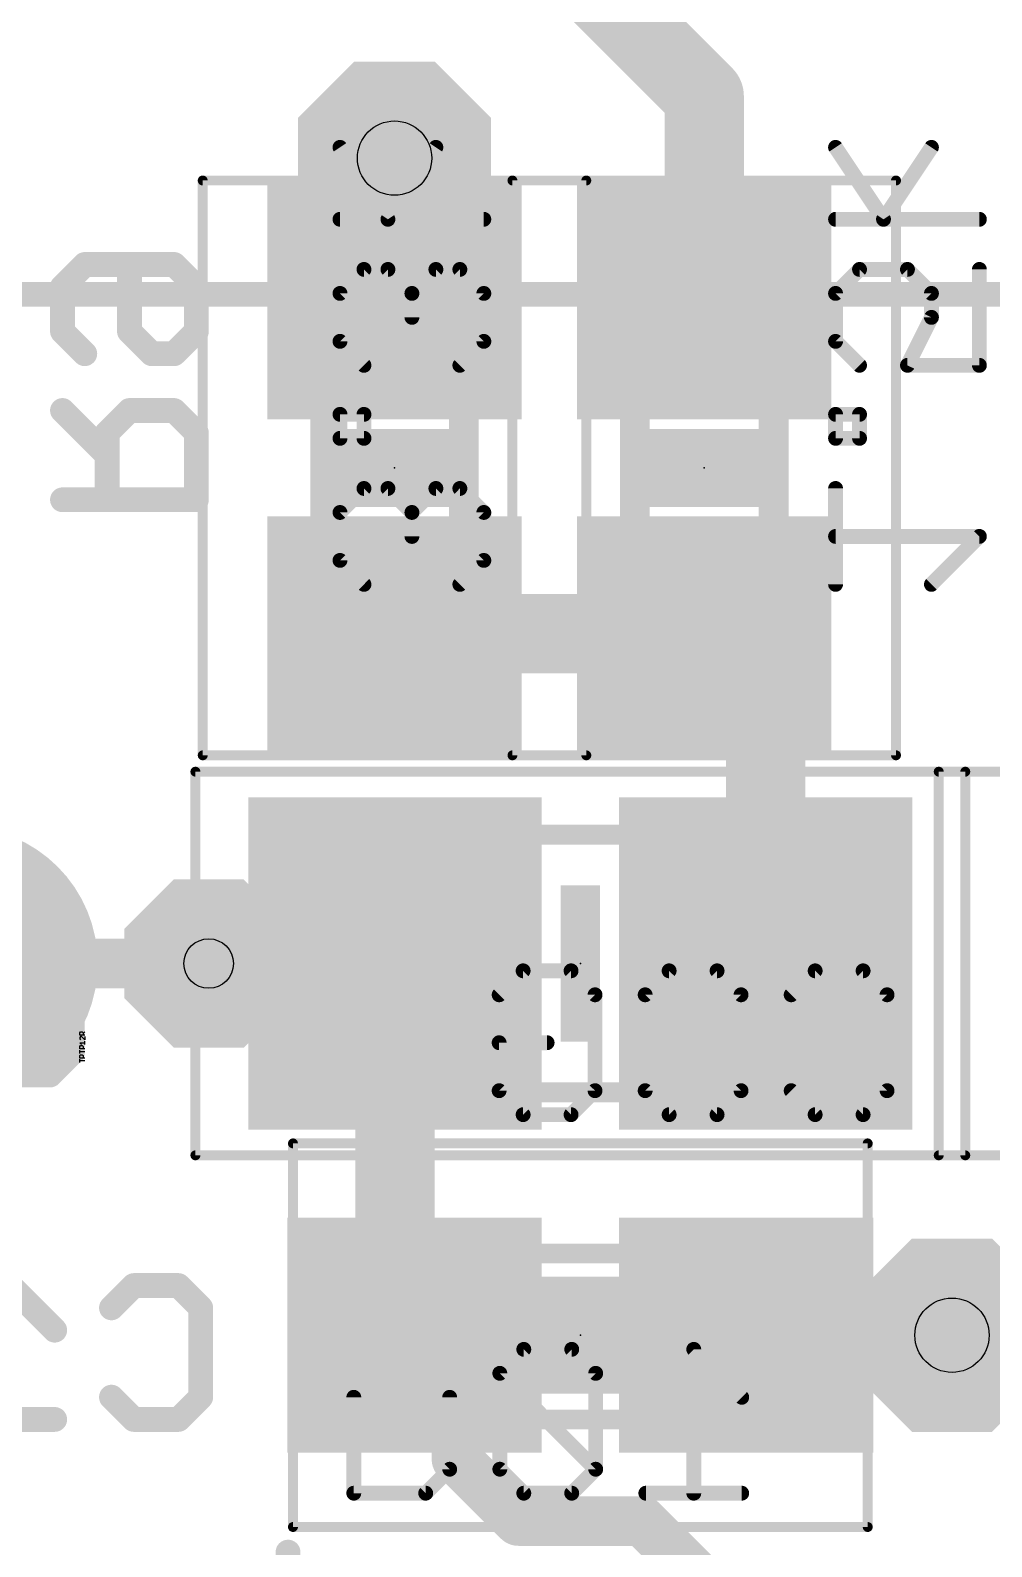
# Model space of a CAD drawing. Extents: x -0.1 to 85.2, y -25.2 to 58.4.
# Drawn here: x 27.03 to 31.95, y 33.21 to 40.98 of the extents above; entities that cross this region are included whole.
import ezdxf

# ---------------------------------------------------------------- set-up
doc = ezdxf.new("R2010")
doc.units = 0
for name, color, linetype in [('1', 22, 'CONTINUOUS'), ('16', 175, 'CONTINUOUS'), ('18', 82, 'CONTINUOUS'), ('24', 7, 'CONTINUOUS'), ('26', 253, 'CONTINUOUS'), ('27', 253, 'CONTINUOUS'), ('28', 253, 'CONTINUOUS'), ('29', 253, 'CONTINUOUS'), ('30', 253, 'CONTINUOUS'), ('32', 253, 'CONTINUOUS'), ('36', 253, 'CONTINUOUS'), ('40', 175, 'CONTINUOUS'), ('44', 253, 'CONTINUOUS'), ('49', 253, 'CONTINUOUS'), ('52', 253, 'CONTINUOUS')]:
    doc.layers.add(name, color=color, linetype=linetype)

# ---------------------------------------------------------------- blocks, each defined once
blk = doc.blocks.new('PIE')
at = {"const_width": 0.5}
blk.add_lwpolyline([(0, -0.25, 1), (0, 0.25, 1), (0, -0.25)], format="xyb", dxfattribs=at)
blk = doc.blocks.new('RECT')
blk.add_solid([(-0.5, -0.5), (0.5, -0.5), (-0.5, 0.5), (0.5, 0.5)])
blk = doc.blocks.new('OCTAGONV')
at = {"const_width": 0.5}
blk.add_lwpolyline([(-0.25, -0.1036), (-0.25, 0.1036), (-0.1036, 0.25), (0.1036, 0.25), (0.25, 0.1036), (0.25, -0.1036), (0.1036, -0.25), (-0.1036, -0.25), (-0.25, -0.1036), (-0.25, 0.1036)], dxfattribs=at)

msp = doc.modelspace()

# ---------------------------------------------------------------- linework, layer by layer
at = {"layer": '1', "const_width": 0.254}
msp.add_lwpolyline([(27.94, 36.195), (26.67, 36.195)], dxfattribs=at)
at = {"layer": '1', "const_width": 0.127}
msp.add_lwpolyline([(27.94, 36.1315, 1), (27.94, 36.2585)], format="xyb", dxfattribs=at)
at = {"layer": '16'}
for points, const_width in [([(28.05, 43.07), (30.48, 40.64)], 0.4064), ([(30.48, 40.64), (30.48, 39.585)], 0.4064), ([(28.8925, 39.585), (28.8925, 40.3225)], 0.4064), ([(28.8925, 37.885), (30.48, 37.885)], 0.4064), ([(30.795, 37.57), (30.48, 37.885)], 0.4064), ([(30.795, 36.195), (30.795, 37.57)], 0.4064), ([(28.895, 36.195), (28.895, 34.39)], 0.4064), ([(28.895, 36.195), (27.94, 36.195)], 0.254), ([(28.895, 34.39), (28.995, 34.29)], 0.4064), ([(31.75, 34.29), (30.695, 34.29)], 0.4064), ([(32.805, 34.29), (31.75, 34.29)], 0.4064), ([(29.21, 34.275), (28.995, 34.29)], 0.254), ([(29.21, 33.655), (29.21, 34.275)], 0.254), ([(29.5275, 33.3375), (29.21, 33.655)], 0.254), ([(30.1625, 33.3375), (29.5275, 33.3375)], 0.254), ([(31.38, 32.12), (30.1625, 33.3375)], 0.254)]:
    msp.add_lwpolyline(points, dxfattribs=dict(at, const_width=const_width))
for points, const_width in [([(30.5816, 40.64, 1), (30.3784, 40.64)], 0.2032), ([(30.4082, 40.5682, 1), (30.5518, 40.7118)], 0.2032), ([(28.9941, 40.3225, 1), (28.7909, 40.3225)], 0.2032), ([(28.7909, 39.585, 1), (28.9941, 39.585)], 0.2032), ([(30.3784, 39.585, 1), (30.5816, 39.585)], 0.2032), ([(28.8925, 37.9866, 1), (28.8925, 37.7834)], 0.2032), ([(30.5518, 37.9568, 1), (30.4082, 37.8132)], 0.2032), ([(30.48, 37.7834, 1), (30.48, 37.9866)], 0.2032), ([(30.8966, 37.57, 1), (30.6934, 37.57)], 0.2032), ([(30.7232, 37.4982, 1), (30.8668, 37.6418)], 0.2032), ([(28.9966, 36.195, 1), (28.7934, 36.195)], 0.2032), ([(27.94, 36.2585, 1), (27.94, 36.1315)], 0.127), ([(28.895, 36.1315, 1), (28.895, 36.2585)], 0.127), ([(30.6934, 36.195, 1), (30.8966, 36.195)], 0.2032), ([(28.9668, 34.4618, 1), (28.8232, 34.3182)], 0.2032), ([(28.7934, 34.39, 1), (28.9966, 34.39)], 0.2032), ([(28.9232, 34.2182, 1), (29.0668, 34.3618)], 0.2032), ([(30.695, 34.3916, 1), (30.695, 34.1884)], 0.2032), ([(31.75, 34.3916, 1), (31.75, 34.1884)], 0.2032), ([(31.75, 34.1884, 1), (31.75, 34.3916)], 0.2032), ([(28.9994, 34.3533, 1), (28.9906, 34.2267)], 0.127), ([(29.2735, 34.275, 1), (29.1465, 34.275)], 0.127), ([(29.2056, 34.2117, 1), (29.2144, 34.3383)], 0.127), ([(29.2549, 33.6999, 1), (29.1651, 33.6101)], 0.127), ([(29.1465, 33.655, 1), (29.2735, 33.655)], 0.127), ([(29.5275, 33.401, 1), (29.5275, 33.274)], 0.127), ([(29.4826, 33.2926, 1), (29.5724, 33.3824)], 0.127), ([(30.2074, 33.3824, 1), (30.1176, 33.2926)], 0.127), ([(30.1625, 33.274, 1), (30.1625, 33.401)], 0.127)]:
    msp.add_lwpolyline(points, format="xyb", dxfattribs=dict(at, const_width=const_width))
at = {"layer": '24'}
for p in [(28.8925, 38.735), (30.48, 38.735), (29.845, 36.195), (29.845, 34.29)]:
    msp.add_point(p, dxfattribs=at)
at = {"layer": '26', "const_width": 0.127}
for points in [[(27.1907, 39.6633), (27.3051, 39.7777)], [(27.3051, 39.7777), (27.7627, 39.7777)], [(27.5339, 39.4345), (27.5339, 39.7777)], [(27.7627, 39.7777), (27.8771, 39.6633)], [(27.1907, 39.4345), (27.1907, 39.6633)], [(27.8771, 39.6633), (27.8771, 39.4345)], [(27.3051, 39.3201), (27.1907, 39.4345)], [(27.6483, 39.3201), (27.5339, 39.4345)], [(27.8771, 39.4345), (27.7627, 39.3201)], [(27.7627, 39.3201), (27.6483, 39.3201)], [(27.4195, 38.8005), (27.1907, 39.0293)], [(27.5339, 39.0293), (27.4195, 38.9149)], [(27.7627, 39.0293), (27.5339, 39.0293)], [(27.8771, 38.9149), (27.7627, 39.0293)], [(27.4195, 38.9149), (27.4195, 38.5717)], [(27.8771, 38.5717), (27.8771, 38.9149)], [(27.1907, 38.5717), (27.8771, 38.5717)], [(26.8983, 36.3099), (27.1271, 36.3099)], [(27.1271, 36.3099), (27.2415, 36.1955)], [(27.2415, 36.1955), (27.2415, 35.7379)], [(27.2415, 35.7379), (27.1271, 35.6235)], [(27.1271, 35.6235), (26.8983, 35.6235)], [(27.1508, 34.3158), (26.922, 34.5446)], [(27.4417, 34.4302), (27.5561, 34.5446)], [(27.5561, 34.5446), (27.7849, 34.5446)], [(27.7849, 34.5446), (27.8992, 34.4302)], [(27.8992, 34.4302), (27.8992, 33.9726)], [(27.5561, 33.8582), (27.4417, 33.9726)], [(27.8992, 33.9726), (27.7849, 33.8582)], [(27.1508, 33.8582), (26.6932, 33.8582)], [(27.7849, 33.8582), (27.5561, 33.8582)], [(28.3467, 32.7207), (28.3467, 33.1783)]]:
    msp.add_lwpolyline(points, dxfattribs=at)
at = {"layer": '26', "const_width": 0.0635}
for points in [[(27.3051, 39.8094, 1), (27.3051, 39.7459)], [(27.3275, 39.7552, 1), (27.2826, 39.8001)], [(27.5656, 39.7777, 1), (27.5021, 39.7777)], [(27.7851, 39.8001, 1), (27.7402, 39.7552)], [(27.7627, 39.7459, 1), (27.7627, 39.8094)], [(27.1682, 39.6857, 1), (27.2132, 39.6408)], [(27.2224, 39.6633, 1), (27.159, 39.6633)], [(27.9088, 39.6633, 1), (27.8453, 39.6633)], [(27.8546, 39.6408, 1), (27.8995, 39.6857)], [(27.2132, 39.4569, 1), (27.1682, 39.412)], [(27.5563, 39.4569, 1), (27.5114, 39.412)], [(27.8995, 39.412, 1), (27.8546, 39.4569)], [(27.159, 39.4345, 1), (27.2224, 39.4345)], [(27.5021, 39.4345, 1), (27.5656, 39.4345)], [(27.8453, 39.4345, 1), (27.9088, 39.4345)], [(27.2826, 39.2976, 1), (27.3275, 39.3425)], [(27.6483, 39.3518, 1), (27.6483, 39.2883)], [(27.6258, 39.2976, 1), (27.6707, 39.3425)], [(27.7402, 39.3425, 1), (27.7851, 39.2976)], [(27.7627, 39.2883, 1), (27.7627, 39.3518)], [(27.2132, 39.0517, 1), (27.1682, 39.0068)], [(27.5339, 39.061, 1), (27.5339, 38.9975)], [(27.5563, 39.0068, 1), (27.5114, 39.0517)], [(27.7851, 39.0517, 1), (27.7402, 39.0068)], [(27.7627, 38.9975, 1), (27.7627, 39.061)], [(27.4512, 38.9149, 1), (27.3877, 38.9149)], [(27.397, 38.9373, 1), (27.4419, 38.8924)], [(27.9088, 38.9149, 1), (27.8453, 38.9149)], [(27.8546, 38.8924, 1), (27.8995, 38.9373)], [(27.397, 38.778, 1), (27.4419, 38.8229)], [(27.1907, 38.6034, 1), (27.1907, 38.5399)], [(27.8771, 38.5399, 1), (27.8771, 38.6034)], [(27.3877, 38.5717, 1), (27.4512, 38.5717)], [(27.8453, 38.5717, 1), (27.9088, 38.5717)], [(27.1496, 36.3323, 1), (27.1047, 36.2874)], [(27.1271, 36.2781, 1), (27.1271, 36.3416)], [(27.2733, 36.1955, 1), (27.2098, 36.1955)], [(27.219, 36.173, 1), (27.264, 36.2179)], [(27.2098, 35.7379, 1), (27.2733, 35.7379)], [(27.264, 35.7154, 1), (27.219, 35.7603)], [(27.1047, 35.646, 1), (27.1496, 35.601)], [(27.1271, 35.5917, 1), (27.1271, 35.6553)], [(27.5561, 34.5763, 1), (27.5561, 34.5128)], [(27.5785, 34.5221, 1), (27.5336, 34.567)], [(27.8073, 34.567, 1), (27.7624, 34.5221)], [(27.7849, 34.5128, 1), (27.7849, 34.5763)], [(27.4192, 34.4526, 1), (27.4641, 34.4077)], [(27.931, 34.4302, 1), (27.8675, 34.4302)], [(27.8768, 34.4077, 1), (27.9217, 34.4526)], [(27.1284, 34.2933, 1), (27.1733, 34.3382)], [(27.4641, 33.995, 1), (27.4192, 33.9501)], [(27.8675, 33.9726, 1), (27.931, 33.9726)], [(27.9217, 33.9501, 1), (27.8768, 33.995)], [(27.1508, 33.8265, 1), (27.1508, 33.89)], [(27.5561, 33.89, 1), (27.5561, 33.8265)], [(27.5336, 33.8357, 1), (27.5785, 33.8807)], [(27.7624, 33.8807, 1), (27.8073, 33.8357)], [(27.7849, 33.8265, 1), (27.7849, 33.89)], [(28.3784, 33.1783, 1), (28.3149, 33.1783)]]:
    msp.add_lwpolyline(points, format="xyb", dxfattribs=at)
at = {"layer": '27'}
for p, q in [((27.2796, 35.84), (27.2838, 35.8443)), ((27.2796, 35.8273), (27.2796, 35.84)), ((27.305, 35.8273), (27.2796, 35.8273)), ((27.2838, 35.8443), (27.2923, 35.8443)), ((27.2923, 35.8443), (27.2965, 35.84)), ((27.2965, 35.8358), (27.305, 35.8443)), ((27.2965, 35.84), (27.2965, 35.8273)), ((27.2838, 35.8209), (27.2796, 35.8166)), ((27.2796, 35.8166), (27.2796, 35.8082)), ((27.2796, 35.8082), (27.2838, 35.8039)), ((27.2881, 35.7806), (27.2796, 35.789)), ((27.2796, 35.789), (27.305, 35.789)), ((27.2796, 35.7699), (27.2838, 35.7741)), ((27.2796, 35.7572), (27.2796, 35.7699)), ((27.305, 35.7572), (27.2796, 35.7572)), ((27.2796, 35.7338), (27.2796, 35.7507)), ((27.2881, 35.8209), (27.2838, 35.8209)), ((27.2838, 35.7741), (27.2923, 35.7741)), ((27.305, 35.8039), (27.2881, 35.8209)), ((27.2923, 35.7741), (27.2965, 35.7699)), ((27.2965, 35.7699), (27.2965, 35.7572)), ((27.305, 35.8209), (27.305, 35.8039)), ((27.305, 35.7806), (27.305, 35.7975)), ((27.305, 35.7422), (27.2796, 35.7422)), ((27.2796, 35.7231), (27.2838, 35.7273)), ((27.2796, 35.7104), (27.2796, 35.7231)), ((27.305, 35.7104), (27.2796, 35.7104)), ((27.2796, 35.687), (27.2796, 35.7039)), ((27.305, 35.6955), (27.2796, 35.6955)), ((27.2838, 35.7273), (27.2923, 35.7273)), ((27.2923, 35.7273), (27.2965, 35.7231)), ((27.2965, 35.7231), (27.2965, 35.7104))]:
    msp.add_line(p, q, dxfattribs=at)
at = {"layer": '28', "const_width": 0.0381}
for points in [[(28.629, 40.3883, 1), (28.5972, 40.3672)], [(29.1204, 40.3672, 1), (29.0887, 40.3883)], [(31.169, 40.3883, 1), (31.1372, 40.3672)], [(31.6604, 40.3672, 1), (31.6287, 40.3883)], [(28.6131, 40.0282, 1), (28.6131, 39.9901)], [(28.843, 40.0197, 1), (28.8747, 39.9986)], [(28.843, 39.9986, 1), (28.8747, 40.0197)], [(29.3503, 39.9901, 1), (29.3503, 40.0282)], [(31.1531, 40.0282, 1), (31.1531, 39.9901)], [(31.383, 40.0197, 1), (31.4147, 39.9986)], [(31.383, 39.9986, 1), (31.4147, 40.0197)], [(31.8903, 39.9901, 1), (31.8903, 40.0282)], [(28.736, 39.7713, 1), (28.736, 39.7332)], [(28.7494, 39.7387, 1), (28.7225, 39.7657)], [(28.8723, 39.7657, 1), (28.8454, 39.7387)], [(28.8588, 39.7332, 1), (28.8588, 39.7713)], [(29.1046, 39.7713, 1), (29.1046, 39.7332)], [(29.1181, 39.7387, 1), (29.0911, 39.7657)], [(29.2409, 39.7657, 1), (29.214, 39.7387)], [(29.2275, 39.7332, 1), (29.2275, 39.7713)], [(31.276, 39.7713, 1), (31.276, 39.7332)], [(31.2894, 39.7387, 1), (31.2625, 39.7657)], [(31.5352, 39.7657, 1), (31.5082, 39.7387)], [(31.5217, 39.7332, 1), (31.5217, 39.7713)], [(31.9094, 39.7522, 1), (31.8713, 39.7522)], [(28.5996, 39.6428, 1), (28.6266, 39.6159)], [(28.6322, 39.6293, 1), (28.5941, 39.6293)], [(28.9682, 39.6428, 1), (28.9952, 39.6159)], [(29.0008, 39.6293, 1), (28.9627, 39.6293)], [(28.9682, 39.6159, 1), (28.9952, 39.6428)], [(29.3694, 39.6293, 1), (29.3313, 39.6293)], [(29.3369, 39.6159, 1), (29.3638, 39.6428)], [(31.1396, 39.6428, 1), (31.1666, 39.6159)], [(31.1722, 39.6293, 1), (31.1341, 39.6293)], [(31.6636, 39.6293, 1), (31.6255, 39.6293)], [(31.6311, 39.6159, 1), (31.6581, 39.6428)], [(28.9627, 39.5065, 1), (29.0008, 39.5065)], [(31.6255, 39.5065, 1), (31.6636, 39.5065)], [(31.6616, 39.4979, 1), (31.6275, 39.515)], [(28.6266, 39.3971, 1), (28.5996, 39.3701)], [(28.5941, 39.3836, 1), (28.6322, 39.3836)], [(29.3313, 39.3836, 1), (29.3694, 39.3836)], [(29.3638, 39.3701, 1), (29.3369, 39.3971)], [(31.1666, 39.3971, 1), (31.1396, 39.3701)], [(31.1341, 39.3836, 1), (31.1722, 39.3836)], [(28.7225, 39.2473, 1), (28.7494, 39.2742)], [(29.214, 39.2742, 1), (29.2409, 39.2473)], [(31.2625, 39.2473, 1), (31.2894, 39.2742)], [(31.5217, 39.2798, 1), (31.5217, 39.2417)], [(31.5047, 39.2692, 1), (31.5388, 39.2522)], [(31.8713, 39.2607, 1), (31.9094, 39.2607)], [(31.8903, 39.2417, 1), (31.8903, 39.2798)], [(28.6131, 39.0284, 1), (28.6131, 38.9903)], [(28.6322, 39.0094, 1), (28.5941, 39.0094)], [(28.755, 39.0094, 1), (28.7169, 39.0094)], [(28.736, 38.9903, 1), (28.736, 39.0284)], [(31.1531, 39.0284, 1), (31.1531, 38.9903)], [(31.1722, 39.0094, 1), (31.1341, 39.0094)], [(31.295, 39.0094, 1), (31.2569, 39.0094)], [(31.276, 38.9903, 1), (31.276, 39.0284)], [(28.6131, 38.9056, 1), (28.6131, 38.8675)], [(28.5941, 38.8865, 1), (28.6322, 38.8865)], [(28.7169, 38.8865, 1), (28.755, 38.8865)], [(28.736, 38.8675, 1), (28.736, 38.9056)], [(31.1531, 38.9056, 1), (31.1531, 38.8675)], [(31.1341, 38.8865, 1), (31.1722, 38.8865)], [(31.2569, 38.8865, 1), (31.295, 38.8865)], [(31.276, 38.8675, 1), (31.276, 38.9056)], [(28.736, 38.6486, 1), (28.736, 38.6105)], [(28.7494, 38.6161, 1), (28.7225, 38.6431)], [(28.8723, 38.6431, 1), (28.8454, 38.6161)], [(28.8588, 38.6105, 1), (28.8588, 38.6486)], [(29.1046, 38.6486, 1), (29.1046, 38.6105)], [(29.1181, 38.6161, 1), (29.0911, 38.6431)], [(29.2409, 38.6431, 1), (29.214, 38.6161)], [(29.2275, 38.6105, 1), (29.2275, 38.6486)], [(31.1722, 38.6296, 1), (31.1341, 38.6296)], [(28.5996, 38.5202, 1), (28.6266, 38.4932)], [(28.6322, 38.5067, 1), (28.5941, 38.5067)], [(28.9682, 38.5202, 1), (28.9952, 38.4932)], [(29.0008, 38.5067, 1), (28.9627, 38.5067)], [(28.9682, 38.4932, 1), (28.9952, 38.5202)], [(29.3694, 38.5067, 1), (29.3313, 38.5067)], [(29.3369, 38.4932, 1), (29.3638, 38.5202)], [(28.9627, 38.3838, 1), (29.0008, 38.3838)], [(31.1531, 38.4029, 1), (31.1531, 38.3648)], [(31.9038, 38.3704, 1), (31.8769, 38.3973)], [(31.8903, 38.3648, 1), (31.8903, 38.4029)], [(28.6266, 38.2744, 1), (28.5996, 38.2475)], [(28.5941, 38.261, 1), (28.6322, 38.261)], [(29.3313, 38.261, 1), (29.3694, 38.261)], [(29.3638, 38.2475, 1), (29.3369, 38.2744)], [(28.7225, 38.1246, 1), (28.7494, 38.1516)], [(29.214, 38.1516, 1), (29.2409, 38.1246)], [(31.6311, 38.1516, 1), (31.6581, 38.1246)], [(31.1341, 38.1381, 1), (31.1722, 38.1381)], [(29.5517, 36.1766, 1), (29.5517, 36.1385)], [(29.5652, 36.1441, 1), (29.5382, 36.171)], [(29.8109, 36.171, 1), (29.784, 36.1441)], [(29.7974, 36.1385, 1), (29.7974, 36.1766)], [(30.3001, 36.1766, 1), (30.3001, 36.1385)], [(30.3136, 36.1441, 1), (30.2866, 36.171)], [(30.5593, 36.171, 1), (30.5324, 36.1441)], [(30.5459, 36.1385, 1), (30.5459, 36.1766)], [(31.0485, 36.1766, 1), (31.0485, 36.1385)], [(31.062, 36.1441, 1), (31.0351, 36.171)], [(31.3077, 36.171, 1), (31.2808, 36.1441)], [(31.2943, 36.1385, 1), (31.2943, 36.1766)], [(29.4154, 36.0481, 1), (29.4423, 36.0212)], [(29.9394, 36.0347, 1), (29.9013, 36.0347)], [(29.9068, 36.0212, 1), (29.9338, 36.0481)], [(30.1963, 36.0347, 1), (30.1582, 36.0347)], [(30.1638, 36.0481, 1), (30.1907, 36.0212)], [(30.6878, 36.0347, 1), (30.6497, 36.0347)], [(30.6553, 36.0212, 1), (30.6822, 36.0481)], [(30.9122, 36.0481, 1), (30.9391, 36.0212)], [(31.4362, 36.0347, 1), (31.3981, 36.0347)], [(31.4037, 36.0212, 1), (31.4306, 36.0481)], [(29.4288, 35.808, 1), (29.4288, 35.7699)], [(29.4479, 35.7889, 1), (29.4098, 35.7889)], [(29.6746, 35.7699, 1), (29.6746, 35.808)], [(29.4423, 35.5566, 1), (29.4154, 35.5297)], [(29.4098, 35.5432, 1), (29.4479, 35.5432)], [(29.9013, 35.5432, 1), (29.9394, 35.5432)], [(29.9338, 35.5297, 1), (29.9068, 35.5566)], [(30.1907, 35.5566, 1), (30.1638, 35.5297)], [(30.1582, 35.5432, 1), (30.1963, 35.5432)], [(30.6497, 35.5432, 1), (30.6878, 35.5432)], [(30.6822, 35.5297, 1), (30.6553, 35.5566)], [(30.9391, 35.5566, 1), (30.9122, 35.5297)], [(31.3981, 35.5432, 1), (31.4362, 35.5432)], [(31.4306, 35.5297, 1), (31.4037, 35.5566)], [(29.5517, 35.4394, 1), (29.5517, 35.4013)], [(29.5382, 35.4068, 1), (29.5652, 35.4338)], [(29.784, 35.4338, 1), (29.8109, 35.4068)], [(29.7974, 35.4013, 1), (29.7974, 35.4394)], [(30.3001, 35.4394, 1), (30.3001, 35.4013)], [(30.2866, 35.4068, 1), (30.3136, 35.4338)], [(30.5324, 35.4338, 1), (30.5593, 35.4068)], [(30.5459, 35.4013, 1), (30.5459, 35.4394)], [(31.0485, 35.4394, 1), (31.0485, 35.4013)], [(31.0351, 35.4068, 1), (31.062, 35.4338)], [(31.2808, 35.4338, 1), (31.3077, 35.4068)], [(31.2943, 35.4013, 1), (31.2943, 35.4394)], [(29.5551, 34.2366, 1), (29.5551, 34.1985)], [(29.5686, 34.2041, 1), (29.5416, 34.231)], [(29.8143, 34.231, 1), (29.7874, 34.2041)], [(29.8009, 34.1985, 1), (29.8009, 34.2366)], [(30.4399, 34.231, 1), (30.4129, 34.2041)], [(30.4455, 34.2175, 1), (30.4074, 34.2175)], [(29.4513, 34.0947, 1), (29.4132, 34.0947)], [(29.4457, 34.1081, 1), (29.4188, 34.0812)], [(29.4188, 34.1081, 1), (29.4457, 34.0812)], [(29.9428, 34.0947, 1), (29.9047, 34.0947)], [(29.9103, 34.0812, 1), (29.9372, 34.1081)], [(28.7029, 33.9718, 1), (28.6648, 33.9718)], [(29.1944, 33.9718, 1), (29.1563, 33.9718)], [(30.6587, 33.9583, 1), (30.6856, 33.9853)], [(29.1563, 33.6032, 1), (29.1944, 33.6032)], [(29.1888, 33.5897, 1), (29.1618, 33.6166)], [(29.4132, 33.6032, 1), (29.4513, 33.6032)], [(29.4457, 33.6166, 1), (29.4188, 33.5897)], [(29.9047, 33.6032, 1), (29.9428, 33.6032)], [(29.9372, 33.5897, 1), (29.9103, 33.6166)], [(29.9103, 33.5897, 1), (29.9372, 33.6166)], [(28.6838, 33.4993, 1), (28.6838, 33.4612)], [(28.6648, 33.4803, 1), (28.7029, 33.4803)], [(29.039, 33.4938, 1), (29.0659, 33.4668)], [(29.0524, 33.4612, 1), (29.0524, 33.4993)], [(29.5551, 33.4993, 1), (29.5551, 33.4612)], [(29.5416, 33.4668, 1), (29.5686, 33.4938)], [(29.7874, 33.4938, 1), (29.8143, 33.4668)], [(29.8009, 33.4612, 1), (29.8009, 33.4993)], [(30.1807, 33.4993, 1), (30.1807, 33.4612)], [(30.4074, 33.4803, 1), (30.4455, 33.4803)], [(30.6721, 33.4612, 1), (30.6721, 33.4993)]]:
    msp.add_lwpolyline(points, format="xyb", dxfattribs=at)
at = {"layer": '28', "const_width": 0.0762}
for points in [[(28.6131, 40.3777), (28.8588, 40.0091)], [(28.8588, 40.0091), (29.1046, 40.3777)], [(31.1531, 40.3777), (31.3988, 40.0091)], [(31.3988, 40.0091), (31.6446, 40.3777)], [(28.6131, 40.0091), (29.3503, 40.0091)], [(31.1531, 40.0091), (31.8903, 40.0091)], [(28.736, 39.7522), (28.6131, 39.6293)], [(28.8588, 39.7522), (28.736, 39.7522)], [(28.9817, 39.6293), (28.8588, 39.7522)], [(29.1046, 39.7522), (28.9817, 39.6293)], [(29.2275, 39.7522), (29.1046, 39.7522)], [(29.3503, 39.6293), (29.2275, 39.7522)], [(31.276, 39.7522), (31.1531, 39.6293)], [(31.5217, 39.7522), (31.276, 39.7522)], [(31.6446, 39.6293), (31.5217, 39.7522)], [(31.8903, 39.7522), (31.8903, 39.2607)], [(28.6131, 39.6293), (28.6131, 39.3836)], [(28.9817, 39.6293), (28.9817, 39.5065)], [(29.3503, 39.3836), (29.3503, 39.6293)], [(31.1531, 39.6293), (31.1531, 39.3836)], [(31.6446, 39.5065), (31.6446, 39.6293)], [(31.5217, 39.2607), (31.6446, 39.5065)], [(28.6131, 39.3836), (28.736, 39.2607)], [(29.2275, 39.2607), (29.3503, 39.3836)], [(31.1531, 39.3836), (31.276, 39.2607)], [(31.8903, 39.2607), (31.5217, 39.2607)], [(28.736, 39.0094), (28.6131, 39.0094)], [(28.6131, 39.0094), (28.6131, 38.8865)], [(28.736, 38.8865), (28.736, 39.0094)], [(31.276, 39.0094), (31.1531, 39.0094)], [(31.1531, 39.0094), (31.1531, 38.8865)], [(31.276, 38.8865), (31.276, 39.0094)], [(28.6131, 38.8865), (28.736, 38.8865)], [(31.1531, 38.8865), (31.276, 38.8865)], [(28.736, 38.6296), (28.6131, 38.5067)], [(28.8588, 38.6296), (28.736, 38.6296)], [(28.9817, 38.5067), (28.8588, 38.6296)], [(29.1046, 38.6296), (28.9817, 38.5067)], [(29.2275, 38.6296), (29.1046, 38.6296)], [(29.3503, 38.5067), (29.2275, 38.6296)], [(31.1531, 38.1381), (31.1531, 38.6296)], [(28.6131, 38.5067), (28.6131, 38.261)], [(28.9817, 38.5067), (28.9817, 38.3838)], [(29.3503, 38.261), (29.3503, 38.5067)], [(31.8903, 38.3838), (31.1531, 38.3838)], [(31.6446, 38.1381), (31.8903, 38.3838)], [(28.6131, 38.261), (28.736, 38.1381)], [(29.2275, 38.1381), (29.3503, 38.261)], [(29.4288, 36.0347), (29.5517, 36.1575)], [(29.5517, 36.1575), (29.7974, 36.1575)], [(29.7974, 36.1575), (29.9203, 36.0347)], [(30.1772, 36.0347), (30.3001, 36.1575)], [(30.3001, 36.1575), (30.5459, 36.1575)], [(30.5459, 36.1575), (30.6687, 36.0347)], [(30.9257, 36.0347), (31.0485, 36.1575)], [(31.0485, 36.1575), (31.2943, 36.1575)], [(31.2943, 36.1575), (31.4171, 36.0347)], [(29.9203, 36.0347), (29.9203, 35.5432)], [(30.1772, 35.5432), (30.1772, 36.0347)], [(30.6687, 36.0347), (30.6687, 35.5432)], [(31.4171, 36.0347), (31.4171, 35.5432)], [(29.4288, 35.5432), (29.4288, 35.7889)], [(29.4288, 35.7889), (29.6746, 35.7889)], [(29.5517, 35.4203), (29.4288, 35.5432)], [(29.9203, 35.5432), (29.7974, 35.4203)], [(30.3001, 35.4203), (30.1772, 35.5432)], [(30.6687, 35.5432), (30.5459, 35.4203)], [(31.0485, 35.4203), (30.9257, 35.5432)], [(31.4171, 35.5432), (31.2943, 35.4203)], [(29.7974, 35.4203), (29.5517, 35.4203)], [(30.5459, 35.4203), (30.3001, 35.4203)], [(31.2943, 35.4203), (31.0485, 35.4203)], [(29.5551, 34.2175), (29.4322, 34.0947)], [(29.8009, 34.2175), (29.5551, 34.2175)], [(29.9237, 34.0947), (29.8009, 34.2175)], [(30.6721, 33.9718), (30.4264, 34.2175)], [(30.4264, 34.2175), (30.4264, 33.4803)], [(29.4322, 34.0947), (29.4322, 33.6032)], [(29.9237, 33.6032), (29.4322, 34.0947)], [(29.9237, 33.6032), (29.9237, 34.0947)], [(28.6838, 33.4803), (28.6838, 33.9718)], [(29.1753, 33.9718), (29.1753, 33.6032)], [(29.1753, 33.6032), (29.0524, 33.4803)], [(29.4322, 33.6032), (29.5551, 33.4803)], [(29.8009, 33.4803), (29.9237, 33.6032)], [(29.0524, 33.4803), (28.6838, 33.4803)], [(29.5551, 33.4803), (29.8009, 33.4803)], [(30.6721, 33.4803), (30.1807, 33.4803)]]:
    msp.add_lwpolyline(points, dxfattribs=at)
at = {"layer": '40', "const_width": 0.0508}
for points in [[(29.8755, 40.208), (27.9095, 40.208)], [(27.9095, 40.208), (27.9095, 37.262)], [(31.463, 40.208), (29.497, 40.208)], [(29.497, 40.208), (29.497, 37.262)], [(29.8755, 37.262), (29.8755, 40.208)], [(31.463, 37.262), (31.463, 40.208)], [(27.9095, 37.262), (29.8755, 37.262)], [(29.497, 37.262), (31.463, 37.262)], [(31.818, 37.178), (27.872, 37.178)], [(27.872, 37.178), (27.872, 35.212)], [(35.628, 37.178), (31.682, 37.178)], [(31.682, 37.178), (31.682, 35.212)], [(31.818, 35.212), (31.818, 37.178)], [(31.318, 35.273), (28.372, 35.273)], [(28.372, 35.273), (28.372, 33.307)], [(31.318, 33.307), (31.318, 35.273)], [(27.872, 35.212), (31.818, 35.212)], [(31.682, 35.212), (35.628, 35.212)], [(28.372, 33.307), (31.318, 33.307)]]:
    msp.add_lwpolyline(points, dxfattribs=at)
at = {"layer": '40', "const_width": 0.0254}
for points in [[(27.9095, 40.2207, 1), (27.9095, 40.1953)], [(27.9222, 40.208, 1), (27.8968, 40.208)], [(29.497, 40.2207, 1), (29.497, 40.1953)], [(29.5097, 40.208, 1), (29.4843, 40.208)], [(29.8882, 40.208, 1), (29.8628, 40.208)], [(29.8755, 40.1953, 1), (29.8755, 40.2207)], [(31.4757, 40.208, 1), (31.4503, 40.208)], [(31.463, 40.1953, 1), (31.463, 40.2207)], [(27.9095, 37.2747, 1), (27.9095, 37.2493)], [(27.8968, 37.262, 1), (27.9222, 37.262)], [(29.497, 37.2747, 1), (29.497, 37.2493)], [(29.4843, 37.262, 1), (29.5097, 37.262)], [(29.8628, 37.262, 1), (29.8882, 37.262)], [(29.8755, 37.2493, 1), (29.8755, 37.2747)], [(31.4503, 37.262, 1), (31.4757, 37.262)], [(31.463, 37.2493, 1), (31.463, 37.2747)], [(27.872, 37.1907, 1), (27.872, 37.1653)], [(27.8847, 37.178, 1), (27.8593, 37.178)], [(31.682, 37.1907, 1), (31.682, 37.1653)], [(31.6947, 37.178, 1), (31.6693, 37.178)], [(31.8307, 37.178, 1), (31.8053, 37.178)], [(31.818, 37.1653, 1), (31.818, 37.1907)], [(28.372, 35.2857, 1), (28.372, 35.2603)], [(28.3847, 35.273, 1), (28.3593, 35.273)], [(31.3307, 35.273, 1), (31.3053, 35.273)], [(31.318, 35.2603, 1), (31.318, 35.2857)], [(27.872, 35.2247, 1), (27.872, 35.1993)], [(27.8593, 35.212, 1), (27.8847, 35.212)], [(31.682, 35.2247, 1), (31.682, 35.1993)], [(31.6693, 35.212, 1), (31.6947, 35.212)], [(31.8053, 35.212, 1), (31.8307, 35.212)], [(31.818, 35.1993, 1), (31.818, 35.2247)], [(28.372, 33.3197, 1), (28.372, 33.2943)], [(28.3593, 33.307, 1), (28.3847, 33.307)], [(31.3053, 33.307, 1), (31.3307, 33.307)], [(31.318, 33.2943, 1), (31.318, 33.3197)]]:
    msp.add_lwpolyline(points, format="xyb", dxfattribs=at)
at = {"layer": '44'}
for centre, radius in [((28.8925, 40.3225), 0.1905), ((27.94, 36.195), 0.127), ((31.75, 34.29), 0.1905)]:
    msp.add_circle(centre, radius, dxfattribs=at)
at = {"layer": '49', "const_width": 0.127}
msp.add_lwpolyline([(5.445, 39.625), (79.645, 39.625)], dxfattribs=at)
at = {"layer": '52'}
for points, const_width in [([(28.5365, 38.303), (28.5365, 39.167)], 0.1524), ([(29.2485, 39.167), (29.2485, 38.303)], 0.1524), ([(30.124, 38.303), (30.124, 39.167)], 0.1524), ([(30.836, 39.167), (30.836, 38.303)], 0.1524), ([(29.489, 36.855), (30.226, 36.855)], 0.1016), ([(29.464, 35.535), (30.226, 35.535)], 0.1016), ([(29.489, 34.709), (30.201, 34.709)], 0.1016), ([(29.489, 33.858), (30.201, 33.858)], 0.1016)]:
    msp.add_lwpolyline(points, dxfattribs=dict(at, const_width=const_width))
for points, const_width in [([(28.5746, 39.167, 1), (28.4984, 39.167)], 0.0762), ([(29.2866, 39.167, 1), (29.2104, 39.167)], 0.0762), ([(30.1621, 39.167, 1), (30.0859, 39.167)], 0.0762), ([(30.8741, 39.167, 1), (30.7979, 39.167)], 0.0762), ([(28.4984, 38.303, 1), (28.5746, 38.303)], 0.0762), ([(29.2104, 38.303, 1), (29.2866, 38.303)], 0.0762), ([(30.0859, 38.303, 1), (30.1621, 38.303)], 0.0762), ([(30.7979, 38.303, 1), (30.8741, 38.303)], 0.0762), ([(29.489, 36.8804, 1), (29.489, 36.8296)], 0.0508), ([(30.226, 36.8296, 1), (30.226, 36.8804)], 0.0508), ([(29.464, 35.5604, 1), (29.464, 35.5096)], 0.0508), ([(30.226, 35.5096, 1), (30.226, 35.5604)], 0.0508), ([(29.489, 34.7344, 1), (29.489, 34.6836)], 0.0508), ([(30.201, 34.6836, 1), (30.201, 34.7344)], 0.0508), ([(29.489, 33.8834, 1), (29.489, 33.8326)], 0.0508), ([(30.201, 33.8326, 1), (30.201, 33.8834)], 0.0508)]:
    msp.add_lwpolyline(points, format="xyb", dxfattribs=dict(at, const_width=const_width))

# ---------------------------------------------------------------- block references
at = {"layer": '1', "xscale": 1.2, "yscale": 1.2}
msp.add_blockref('PIE', (26.67, 36.195), dxfattribs=at)
at = {"layer": '16', "yscale": 1.1, "rotation": 90}
for p in [(28.8925, 39.585), (30.48, 39.585), (28.8925, 37.885), (30.48, 37.885)]:
    msp.add_blockref('RECT', p, dxfattribs=at)
at = {"layer": '16', "xscale": 1.3, "yscale": 1.5}
for p in [(28.895, 36.195), (30.795, 36.195)]:
    msp.add_blockref('RECT', p, dxfattribs=at)
at = {"layer": '16', "xscale": 1.1}
for p in [(28.995, 34.29), (30.695, 34.29)]:
    msp.add_blockref('RECT', p, dxfattribs=at)
at = {"layer": '18'}
for p, xscale, yscale in [((28.8925, 40.3225), 0.7874, 0.7874), ((28.8925, 40.3225), 0.7874, 0.7874), ((27.94, 36.195), 0.6604, 0.6604), ((27.94, 36.195), 0.6604, 0.6604), ((31.75, 34.29), 0.7874, 0.7874), ((31.75, 34.29), 0.7874, 0.7874)]:
    msp.add_blockref('OCTAGONV', p, dxfattribs=dict(at, xscale=xscale, yscale=yscale))
at = {"layer": '29'}
for name, p, xscale, yscale in [('OCTAGONV', (28.8925, 40.3225), 0.9906, 0.9906), ('PIE', (26.67, 36.195), 1.4032, 1.4032), ('OCTAGONV', (27.94, 36.195), 0.8636, 0.8636), ('OCTAGONV', (31.75, 34.29), 0.9906, 0.9906)]:
    msp.add_blockref(name, p, dxfattribs=dict(at, xscale=xscale, yscale=yscale))
at = {"layer": '30'}
for name, p, xscale, yscale in [('OCTAGONV', (28.8925, 40.3225), 0.9906, 0.9906), ('RECT', (28.895, 36.195), 1.5032, 1.7032), ('RECT', (30.795, 36.195), 1.5032, 1.7032), ('OCTAGONV', (27.94, 36.195), 0.8636, 0.8636), ('RECT', (28.995, 34.29), 1.3032, 1.2032), ('RECT', (30.695, 34.29), 1.3032, 1.2032), ('OCTAGONV', (31.75, 34.29), 0.9906, 0.9906)]:
    msp.add_blockref(name, p, dxfattribs=dict(at, xscale=xscale, yscale=yscale))
at = {"layer": '30', "xscale": 1.2032, "yscale": 1.3032, "rotation": 90}
for p in [(28.8925, 39.585), (30.48, 39.585), (28.8925, 37.885), (30.48, 37.885)]:
    msp.add_blockref('RECT', p, dxfattribs=at)
at = {"layer": '32', "yscale": 1.1, "rotation": 90}
for p in [(28.8925, 39.585), (30.48, 39.585), (28.8925, 37.885), (30.48, 37.885)]:
    msp.add_blockref('RECT', p, dxfattribs=at)
at = {"layer": '32', "xscale": 1.3, "yscale": 1.5}
for p in [(28.895, 36.195), (30.795, 36.195)]:
    msp.add_blockref('RECT', p, dxfattribs=at)
at = {"layer": '32', "xscale": 1.1}
for p in [(28.995, 34.29), (30.695, 34.29)]:
    msp.add_blockref('RECT', p, dxfattribs=at)
at = {"layer": '36', "xscale": 0.3998, "yscale": 0.8002, "rotation": 90}
for p in [(28.8925, 38.735), (30.48, 38.735)]:
    msp.add_blockref('RECT', p, dxfattribs=at)
at = {"layer": '36'}
for p, xscale, yscale in [((29.845, 36.195), 0.2002, 0.8002), ((29.845, 34.29), 0.3998, 0.6)]:
    msp.add_blockref('RECT', p, dxfattribs=dict(at, xscale=xscale, yscale=yscale))
at = {"layer": '52', "xscale": 0.4064, "yscale": 0.8636, "rotation": 90}
for p in [(28.8925, 39.37), (30.48, 39.37), (28.8925, 38.1), (30.48, 38.1)]:
    msp.add_blockref('RECT', p, dxfattribs=at)
at = {"layer": '52'}
for p, xscale, yscale in [((29.1279, 36.1939), 0.7501, 1.4501), ((30.5757, 36.1939), 0.7501, 1.4501), ((29.2569, 34.2849), 0.5001, 0.95), ((30.4253, 34.2849), 0.5001, 0.95)]:
    msp.add_blockref('RECT', p, dxfattribs=dict(at, xscale=xscale, yscale=yscale))

doc.saveas('drawing.dxf')
